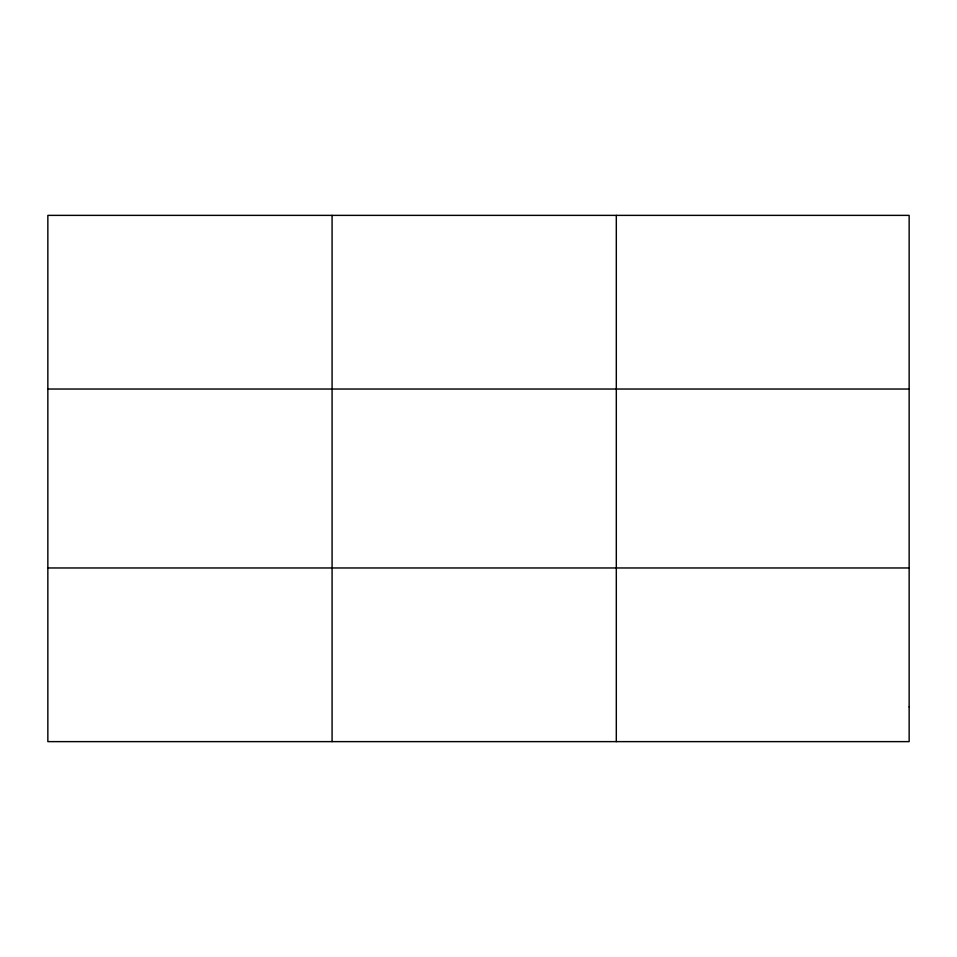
<?xml version="1.0" encoding="UTF-8"?>
<svg xmlns="http://www.w3.org/2000/svg" width="957" height="957" viewBox="0 0 957 957"><rect width="100%" height="100%" fill="white"/><g stroke="black" fill="none" stroke-linecap="round" stroke-linejoin="round"><path stroke-width="1.44" d="M332.079 215.373L332.079 741.627M616.308 215.373L616.308 741.627M47.85 389.032L909.15 389.032M47.85 567.968L909.15 567.968M909.15 706.9L909.15 741.627L47.85 741.627L47.85 215.373L909.15 215.373L909.15 706.9"/></g></svg>
